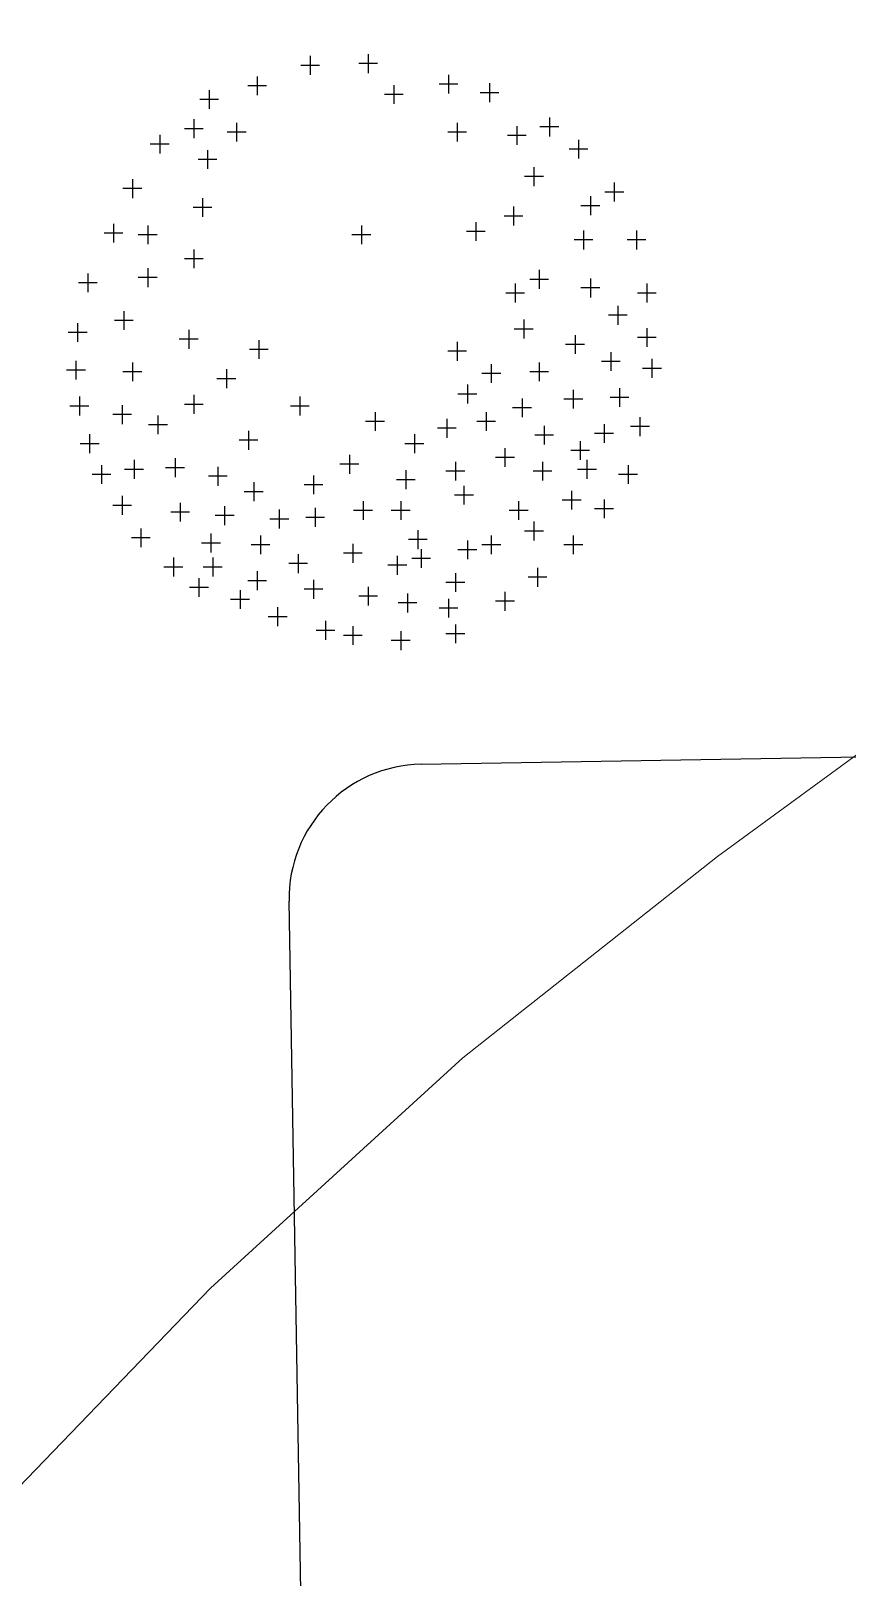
# Model space of a CAD drawing. Header units: inches. Extents: x 203 to 1065, y -1127 to 921.
# Drawn here: x 797.48 to 802.34, y 339.01 to 348.2 of the extents above; entities that cross this region are included whole.
import ezdxf

# ---------------------------------------------------------------- set-up
doc = ezdxf.new("R2010")
doc.units = ezdxf.units.IN
doc.header["$MEASUREMENT"] = 0
for name, color, linetype in [('calle', 3, 'Continuous'), ('CURVAS', 32, 'Continuous'), ('Vegetación', 102, 'Continuous')]:
    doc.layers.add(name, color=color, linetype=linetype)

# ---------------------------------------------------------------- blocks, each defined once
blk = doc.blocks.new('RB13')
for p, q in [((0.00127, 0.49667), (0.00127, 0.4655)), ((-0.09496, 0.49383), (-0.09496, 0.46267)), ((0.01685, 0.48108), (-0.01432, 0.48108)), ((-0.07937, 0.47825), (-0.11054, 0.47825)), ((0.13428, 0.46267), (0.13428, 0.4315)), ((-0.18269, 0.45983), (-0.18269, 0.42867)), ((0.2022, 0.4485), (0.2022, 0.41733)), ((0.04372, 0.44567), (0.04372, 0.4145)), ((0.14987, 0.44708), (0.1187, 0.44708)), ((-0.16711, 0.44425), (-0.19827, 0.44425)), ((-0.26193, 0.43717), (-0.26193, 0.406)), ((0.21779, 0.43292), (0.18662, 0.43292)), ((0.0593, 0.43008), (0.02814, 0.43008)), ((-0.24635, 0.42158), (-0.27752, 0.42158)), ((0.30126, 0.39183), (0.30126, 0.36066)), ((-0.2874, 0.389), (-0.2874, 0.35783)), ((-0.21665, 0.38333), (-0.21665, 0.35216)), ((0.14843, 0.38333), (0.14843, 0.35216)), ((0.24749, 0.37767), (0.24749, 0.3465)), ((0.31684, 0.37625), (0.28567, 0.37625)), ((-0.27182, 0.37342), (-0.30299, 0.37342)), ((-0.20107, 0.36775), (-0.23223, 0.36775)), ((0.16402, 0.36775), (0.13285, 0.36775)), ((-0.34401, 0.3635), (-0.34401, 0.33233)), ((0.26307, 0.36208), (0.2319, 0.36208)), ((0.34937, 0.355), (0.34937, 0.32383)), ((-0.32842, 0.34791), (-0.35959, 0.34791)), ((-0.26476, 0.338), (-0.26476, 0.30683)), ((0.36495, 0.33941), (0.33379, 0.33941)), ((-0.24918, 0.32241), (-0.28035, 0.32241)), ((0.27579, 0.30966), (0.27579, 0.2785)), ((0.29137, 0.29408), (0.2602, 0.29408)), ((-0.38929, 0.28983), (-0.38929, 0.25866)), ((0.4088, 0.28416), (0.4088, 0.253)), ((-0.3737, 0.27425), (-0.40487, 0.27425)), ((0.42439, 0.26858), (0.39322, 0.26858)), ((0.36918, 0.2615), (0.36918, 0.23033)), ((-0.27325, 0.25866), (-0.27325, 0.22749)), ((0.38476, 0.24591), (0.3536, 0.24591)), ((-0.25767, 0.24308), (-0.28884, 0.24308)), ((0.24183, 0.2445), (0.24183, 0.21333)), ((0.25741, 0.22891), (0.22624, 0.22891)), ((0.17956, 0.21899), (0.17956, 0.18783)), ((-0.42042, 0.21616), (-0.42042, 0.18499)), ((-0.36382, 0.21333), (-0.36382, 0.18216)), ((-0.01005, 0.21333), (-0.01005, 0.18216)), ((0.35786, 0.20483), (0.35786, 0.17366)), ((0.44559, 0.20483), (0.44559, 0.17366)), ((0.19515, 0.20341), (0.16398, 0.20341)), ((-0.40483, 0.20058), (-0.436, 0.20058)), ((-0.34823, 0.19774), (-0.3794, 0.19774)), ((0.00553, 0.19774), (-0.02564, 0.19774)), ((0.37344, 0.18924), (0.34228, 0.18924)), ((0.46118, 0.18924), (0.43001, 0.18924)), ((-0.2874, 0.17366), (-0.2874, 0.14249)), ((-0.27182, 0.15808), (-0.30299, 0.15808)), ((-0.36382, 0.14249), (-0.36382, 0.11133)), ((0.28428, 0.13966), (0.28428, 0.10849)), ((-0.46287, 0.13399), (-0.46287, 0.10282)), ((-0.34823, 0.12691), (-0.3794, 0.12691)), ((0.36918, 0.12549), (0.36918, 0.09432)), ((0.29986, 0.12408), (0.26869, 0.12408)), ((-0.44729, 0.11841), (-0.47845, 0.11841)), ((0.24466, 0.11699), (0.24466, 0.08582)), ((0.46257, 0.11699), (0.46257, 0.08582)), ((0.38476, 0.10991), (0.3536, 0.10991)), ((0.26024, 0.10141), (0.22907, 0.10141)), ((0.47816, 0.10141), (0.44699, 0.10141)), ((0.41446, 0.08016), (0.41446, 0.04899)), ((-0.40344, 0.07166), (-0.40344, 0.04049)), ((0.43005, 0.06457), (0.39888, 0.06457)), ((0.25881, 0.05749), (0.25881, 0.02632)), ((-0.38785, 0.05607), (-0.41902, 0.05607)), ((-0.47985, 0.05182), (-0.47985, 0.02066)), ((0.27439, 0.04191), (0.24322, 0.04191)), ((0.46257, 0.04332), (0.46257, 0.01216)), ((-0.29589, 0.04049), (-0.29589, 0.00932)), ((-0.46427, 0.03624), (-0.49543, 0.03624)), ((0.34371, 0.03199), (0.34371, 0.00082)), ((0.47816, 0.02774), (0.44699, 0.02774)), ((-0.28031, 0.02491), (-0.31148, 0.02491)), ((-0.17986, 0.02349), (-0.17986, -0.00768)), ((0.14843, 0.02066), (0.14843, -0.01051)), ((0.35929, 0.01641), (0.32813, 0.01641)), ((-0.16428, 0.00791), (-0.19544, 0.00791)), ((0.16402, 0.00507), (0.13285, 0.00507)), ((0.40314, 0.00366), (0.40314, -0.02751)), ((0.47106, -0.00768), (0.47106, -0.03885)), ((-0.48268, -0.01051), (-0.48268, -0.04168)), ((0.41873, -0.01193), (0.38756, -0.01193)), ((-0.38929, -0.01334), (-0.38929, -0.04451)), ((0.28428, -0.01334), (0.28428, -0.04451)), ((0.20503, -0.01618), (0.20503, -0.04735)), ((-0.23363, -0.02468), (-0.23363, -0.05585)), ((0.48665, -0.02326), (0.45548, -0.02326)), ((-0.4671, -0.02609), (-0.49826, -0.02609)), ((-0.3737, -0.02893), (-0.40487, -0.02893)), ((0.29986, -0.02893), (0.26869, -0.02893)), ((0.22062, -0.03176), (0.18945, -0.03176)), ((-0.21805, -0.04026), (-0.24922, -0.04026)), ((0.16541, -0.05018), (0.16541, -0.08135)), ((0.41729, -0.05585), (0.41729, -0.08701)), ((0.34088, -0.05868), (0.34088, -0.08985)), ((0.181, -0.06576), (0.14983, -0.06576)), ((-0.2874, -0.06718), (-0.2874, -0.09835)), ((-0.47702, -0.07001), (-0.47702, -0.10118)), ((-0.11194, -0.07001), (-0.11194, -0.10118)), ((0.43288, -0.07143), (0.40171, -0.07143)), ((0.25598, -0.07285), (0.25598, -0.10401)), ((0.35646, -0.07426), (0.3253, -0.07426)), ((-0.40627, -0.08418), (-0.40627, -0.11535)), ((-0.27182, -0.08276), (-0.30299, -0.08276)), ((-0.46144, -0.0856), (-0.4926, -0.0856)), ((-0.09635, -0.0856), (-0.12752, -0.0856)), ((0.27156, -0.08843), (0.24039, -0.08843)), ((0.01259, -0.09551), (0.01259, -0.12668)), ((0.19654, -0.09551), (0.19654, -0.12668)), ((-0.39068, -0.09976), (-0.42185, -0.09976)), ((-0.34684, -0.10118), (-0.34684, -0.13235)), ((0.45125, -0.10401), (0.45125, -0.13518)), ((0.13145, -0.10685), (0.13145, -0.13801)), ((0.02817, -0.1111), (-0.003, -0.1111)), ((0.21213, -0.1111), (0.18096, -0.1111)), ((-0.33125, -0.11676), (-0.36242, -0.11676)), ((0.39182, -0.11535), (0.39182, -0.14651)), ((0.29277, -0.11818), (0.29277, -0.14935)), ((0.46684, -0.1196), (0.43567, -0.1196)), ((0.14704, -0.12243), (0.11587, -0.12243)), ((-0.19684, -0.12668), (-0.19684, -0.15785)), ((-0.46004, -0.13235), (-0.46004, -0.16352)), ((0.07768, -0.13235), (0.07768, -0.16352)), ((0.40741, -0.13093), (0.37624, -0.13093)), ((0.30835, -0.13376), (0.27718, -0.13376)), ((-0.18126, -0.14226), (-0.21242, -0.14226)), ((0.3522, -0.14368), (0.3522, -0.17485)), ((-0.44446, -0.14793), (-0.47562, -0.14793)), ((0.09326, -0.14793), (0.0621, -0.14793)), ((0.22768, -0.15501), (0.22768, -0.18618)), ((0.36778, -0.15926), (0.33662, -0.15926)), ((-0.02986, -0.16635), (-0.02986, -0.19752)), ((0.24326, -0.1706), (0.21209, -0.1706)), ((-0.31853, -0.17202), (-0.31853, -0.20318)), ((-0.38646, -0.17485), (-0.38646, -0.20602)), ((0.36352, -0.17485), (0.36352, -0.20602)), ((0.1456, -0.17768), (0.1456, -0.20885)), ((0.28994, -0.17768), (0.28994, -0.20885)), ((-0.44023, -0.18335), (-0.44023, -0.21452)), ((-0.01428, -0.18193), (-0.04545, -0.18193)), ((0.43144, -0.18335), (0.43144, -0.21452)), ((-0.24778, -0.18618), (-0.24778, -0.21735)), ((-0.30295, -0.1876), (-0.33412, -0.1876)), ((-0.37087, -0.19043), (-0.40204, -0.19043)), ((0.06353, -0.19185), (0.06353, -0.22302)), ((0.3791, -0.19043), (0.34794, -0.19043)), ((0.16119, -0.19327), (0.13002, -0.19327)), ((0.30552, -0.19327), (0.27435, -0.19327)), ((-0.42465, -0.19893), (-0.45581, -0.19893)), ((0.44703, -0.19893), (0.41586, -0.19893)), ((-0.2322, -0.20177), (-0.26337, -0.20177)), ((-0.0893, -0.20035), (-0.0893, -0.23152)), ((0.07911, -0.20743), (0.04795, -0.20743)), ((-0.18835, -0.21168), (-0.18835, -0.24285)), ((-0.07371, -0.21593), (-0.10488, -0.21593)), ((0.15975, -0.21735), (0.15975, -0.24852)), ((-0.17277, -0.22727), (-0.20393, -0.22727)), ((0.33805, -0.22585), (0.33805, -0.25702)), ((-0.40627, -0.23435), (-0.40627, -0.26552)), ((0.17534, -0.23293), (0.14417, -0.23293)), ((0.39182, -0.24002), (0.39182, -0.27118)), ((-0.00722, -0.24285), (-0.00722, -0.27402)), ((0.05504, -0.24285), (0.05504, -0.27402)), ((0.25032, -0.24285), (0.25032, -0.27402)), ((0.35363, -0.24143), (0.32247, -0.24143)), ((-0.31004, -0.24568), (-0.31004, -0.27685)), ((-0.39068, -0.24993), (-0.42185, -0.24993)), ((-0.23646, -0.25135), (-0.23646, -0.28252)), ((-0.08647, -0.25418), (-0.08647, -0.28535)), ((0.40741, -0.2556), (0.37624, -0.2556)), ((-0.1459, -0.25702), (-0.1459, -0.28818)), ((0.00836, -0.25843), (-0.02281, -0.25843)), ((0.07062, -0.25843), (0.03946, -0.25843)), ((0.2659, -0.25843), (0.23473, -0.25843)), ((-0.29446, -0.26127), (-0.32563, -0.26127)), ((-0.22088, -0.26693), (-0.25205, -0.26693)), ((-0.07088, -0.26977), (-0.10205, -0.26977)), ((-0.13031, -0.2726), (-0.16148, -0.2726)), ((0.27579, -0.27685), (0.27579, -0.30802)), ((-0.37514, -0.28818), (-0.37514, -0.31935)), ((0.08334, -0.29102), (0.08334, -0.32219)), ((0.29137, -0.29243), (0.2602, -0.29243)), ((-0.2591, -0.29669), (-0.2591, -0.32785)), ((-0.17703, -0.29952), (-0.17703, -0.33069)), ((0.20503, -0.29952), (0.20503, -0.33069)), ((0.34088, -0.29952), (0.34088, -0.33069)), ((-0.35955, -0.30377), (-0.39072, -0.30377)), ((0.09892, -0.3066), (0.06776, -0.3066)), ((0.16541, -0.30802), (0.16541, -0.33919)), ((-0.24352, -0.31227), (-0.27469, -0.31227)), ((-0.0242, -0.31369), (-0.0242, -0.34485)), ((-0.16145, -0.3151), (-0.19261, -0.3151)), ((0.22062, -0.3151), (0.18945, -0.3151)), ((0.35646, -0.3151), (0.3253, -0.3151)), ((0.089, -0.32219), (0.089, -0.35335)), ((0.181, -0.3236), (0.14983, -0.3236)), ((-0.00862, -0.32927), (-0.03979, -0.32927)), ((-0.11477, -0.33069), (-0.11477, -0.36185)), ((0.04938, -0.33352), (0.04938, -0.36469)), ((-0.32136, -0.33635), (-0.32136, -0.36752)), ((-0.25627, -0.33635), (-0.25627, -0.36752)), ((0.10458, -0.33777), (0.07342, -0.33777)), ((-0.09918, -0.34627), (-0.13035, -0.34627)), ((0.06496, -0.3491), (0.0338, -0.3491)), ((-0.30578, -0.35194), (-0.33695, -0.35194)), ((-0.24069, -0.35194), (-0.27186, -0.35194)), ((0.28145, -0.35335), (0.28145, -0.38452)), ((-0.18269, -0.35902), (-0.18269, -0.39019)), ((0.1456, -0.36185), (0.1456, -0.39302)), ((-0.27891, -0.37035), (-0.27891, -0.40152)), ((0.29703, -0.36894), (0.26586, -0.36894)), ((-0.0893, -0.37319), (-0.0893, -0.40435)), ((-0.16711, -0.3746), (-0.19827, -0.3746)), ((0.16119, -0.37744), (0.13002, -0.37744)), ((-0.26333, -0.38594), (-0.2945, -0.38594)), ((0.00127, -0.38452), (0.00127, -0.41569)), ((-0.07371, -0.38877), (-0.10488, -0.38877)), ((-0.21099, -0.39019), (-0.21099, -0.42135)), ((0.22768, -0.39302), (0.22768, -0.42419)), ((0.06636, -0.39585), (0.06636, -0.42702)), ((0.01685, -0.4001), (-0.01432, -0.4001)), ((-0.19541, -0.40577), (-0.22657, -0.40577)), ((0.13428, -0.40435), (0.13428, -0.43552)), ((0.24326, -0.4086), (0.21209, -0.4086)), ((0.08194, -0.41144), (0.05078, -0.41144)), ((-0.14873, -0.41852), (-0.14873, -0.44969)), ((0.14987, -0.41994), (0.1187, -0.41994)), ((-0.13314, -0.43411), (-0.16431, -0.43411)), ((-0.06949, -0.44119), (-0.06949, -0.47236)), ((0.1456, -0.44686), (0.1456, -0.47802)), ((-0.0242, -0.44969), (-0.0242, -0.48086)), ((-0.0539, -0.45677), (-0.08507, -0.45677)), ((0.05504, -0.45819), (0.05504, -0.48936)), ((0.16119, -0.46244), (0.13002, -0.46244)), ((-0.00862, -0.46527), (-0.03979, -0.46527)), ((0.07062, -0.47377), (0.03946, -0.47377))]:
    blk.add_line(p, q)
blk = doc.blocks.new('52312494')
at = {"xscale": 10, "zscale": 10}
blk.add_blockref('RB13', (0.0764, -0.0469), dxfattribs=at)
blk = doc.blocks.new('ARBOL39')
at = {"xscale": 0.15, "yscale": 1.5, "zscale": 0.15}
blk.add_blockref('52312494', (0, 0), dxfattribs=at)

msp = doc.modelspace()

# ---------------------------------------------------------------- linework, layer by layer
at = {"layer": 'calle', "color": 4}
for p, q in [((799.8046, 343.838), (807.1904, 343.9628)), ((801.0567, 222.4032), (799.0183, 343.0245))]:
    msp.add_line(p, q, dxfattribs=at)
msp.add_arc((799.8181, 343.0381), 0.8, 90.9682, 180.9682, dxfattribs=at)
at = {"layer": 'CURVAS', "lineweight": 0}
msp.add_lwpolyline([(814.8306, 352.5554), (812.6183, 351.0798), (809.471, 348.9122), (806.1827, 346.6117), (803.5478, 344.7374), (801.5661, 343.2892), (800.0518, 342.093), (798.5507, 340.7234), (797.0422, 339.161), (795.5721, 337.4552), (794.4161, 335.9028), (793.6203, 334.5532), (793.1612, 333.3798), (792.5267, 331.7961), (791.5071, 329.5621)], dxfattribs=at)

# ---------------------------------------------------------------- block references
at = {"layer": 'Vegetación', "xscale": 2.39420562439072, "yscale": 2.39420562439072, "zscale": 2.39420562439072}
msp.add_blockref('ARBOL39', (799.4572, 346.4422), dxfattribs=at)

doc.saveas('drawing.dxf')
